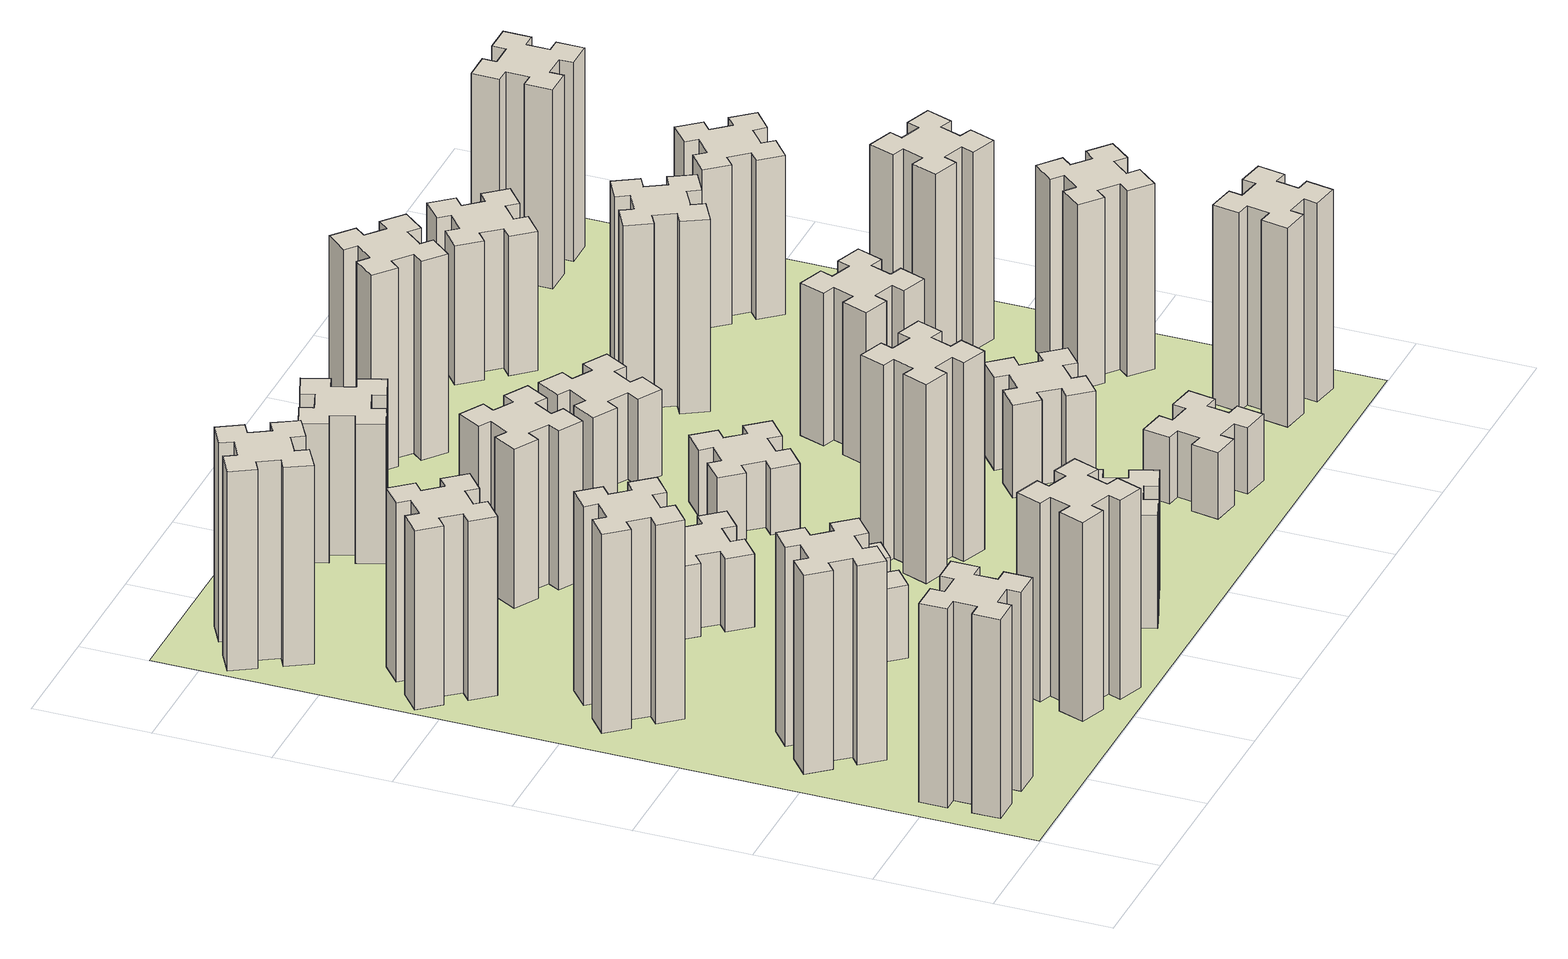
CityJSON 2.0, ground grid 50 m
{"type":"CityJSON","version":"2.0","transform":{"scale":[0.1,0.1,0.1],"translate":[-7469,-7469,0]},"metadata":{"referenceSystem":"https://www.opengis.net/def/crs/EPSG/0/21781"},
"CityObjects":{
"building1":{"type":"Building","attributes":{"class":"1000","function":"1000","usage":"1000","yearOfConstruction":2016,"roofType":"1000","measuredHeight":90,"storeysAboveGround":30,"storeysBelowGround":0},"geometry":[{"type":"Solid","lod":"1","boundaries":[[[[0,1,2,3,4,5,6,7,8,9,10,11,12,13,14,15,16,17,18,19]],[[17,16,20,21]],[[16,15,22,20]],[[15,14,23,22]],[[14,13,24,23]],[[13,12,25,24]],[[12,11,26,25]],[[11,10,27,26]],[[10,9,28,27]],[[9,8,29,28]],[[8,7,30,29]],[[7,6,31,30]],[[6,5,32,31]],[[5,4,33,32]],[[4,3,34,33]],[[3,2,35,34]],[[2,1,36,35]],[[1,0,37,36]],[[0,19,38,37]],[[19,18,39,38]],[[18,17,21,39]],[[24,25,26,27,28,29,30,31,32,33,34,35,36,37,38,39,21,20,22,23]]]]}]},
"building2":{"type":"Building","attributes":{"class":"1000","function":"1000","usage":"1000","yearOfConstruction":2016,"roofType":"1000","measuredHeight":90,"storeysAboveGround":30,"storeysBelowGround":0},"geometry":[{"type":"Solid","lod":"1","boundaries":[[[[40,41,42,43,44,45,46,47,48,49,50,51,52,53,54,55,56,57,58,59]],[[57,56,60,61]],[[56,55,62,60]],[[55,54,63,62]],[[54,53,64,63]],[[53,52,65,64]],[[52,51,66,65]],[[51,50,67,66]],[[50,49,68,67]],[[49,48,69,68]],[[48,47,70,69]],[[47,46,71,70]],[[46,45,72,71]],[[45,44,73,72]],[[44,43,74,73]],[[43,42,75,74]],[[42,41,76,75]],[[41,40,77,76]],[[40,59,78,77]],[[59,58,79,78]],[[58,57,61,79]],[[64,65,66,67,68,69,70,71,72,73,74,75,76,77,78,79,61,60,62,63]]]]}]},
"building3":{"type":"Building","attributes":{"class":"1000","function":"1000","usage":"1000","yearOfConstruction":2016,"roofType":"1000","measuredHeight":90,"storeysAboveGround":30,"storeysBelowGround":0},"geometry":[{"type":"Solid","lod":"1","boundaries":[[[[80,81,82,83,84,85,86,87,88,89,90,91,92,93,94,95,96,97,98,99]],[[97,96,100,101]],[[96,95,102,100]],[[95,94,103,102]],[[94,93,104,103]],[[93,92,105,104]],[[92,91,106,105]],[[91,90,107,106]],[[90,89,108,107]],[[89,88,109,108]],[[88,87,110,109]],[[87,86,111,110]],[[86,85,112,111]],[[85,84,113,112]],[[84,83,114,113]],[[83,82,115,114]],[[82,81,116,115]],[[81,80,117,116]],[[80,99,118,117]],[[99,98,119,118]],[[98,97,101,119]],[[104,105,106,107,108,109,110,111,112,113,114,115,116,117,118,119,101,100,102,103]]]]}]},
"building4":{"type":"Building","attributes":{"class":"1000","function":"1000","usage":"1000","yearOfConstruction":2016,"roofType":"1000","measuredHeight":81,"storeysAboveGround":30,"storeysBelowGround":0},"geometry":[{"type":"Solid","lod":"1","boundaries":[[[[120,121,122,123,124,125,126,127,128,129,130,131,132,133,134,135,136,137,138,139]],[[137,136,140,141]],[[136,135,142,140]],[[135,134,143,142]],[[134,133,144,143]],[[133,132,145,144]],[[132,131,146,145]],[[131,130,147,146]],[[130,129,148,147]],[[129,128,149,148]],[[128,127,150,149]],[[127,126,151,150]],[[126,125,152,151]],[[125,124,153,152]],[[124,123,154,153]],[[123,122,155,154]],[[122,121,156,155]],[[121,120,157,156]],[[120,139,158,157]],[[139,138,159,158]],[[138,137,141,159]],[[144,145,146,147,148,149,150,151,152,153,154,155,156,157,158,159,141,140,142,143]]]]}]},
"building5":{"type":"Building","attributes":{"class":"1000","function":"1000","usage":"1000","yearOfConstruction":2016,"roofType":"1000","measuredHeight":90,"storeysAboveGround":30,"storeysBelowGround":0},"geometry":[{"type":"Solid","lod":"1","boundaries":[[[[160,161,162,163,164,165,166,167,168,169,170,171,172,173,174,175,176,177,178,179]],[[177,176,180,181]],[[176,175,182,180]],[[175,174,183,182]],[[174,173,184,183]],[[173,172,185,184]],[[172,171,186,185]],[[171,170,187,186]],[[170,169,188,187]],[[169,168,189,188]],[[168,167,190,189]],[[167,166,191,190]],[[166,165,192,191]],[[165,164,193,192]],[[164,163,194,193]],[[163,162,195,194]],[[162,161,196,195]],[[161,160,197,196]],[[160,179,198,197]],[[179,178,199,198]],[[178,177,181,199]],[[184,185,186,187,188,189,190,191,192,193,194,195,196,197,198,199,181,180,182,183]]]]}]},
"building6":{"type":"Building","attributes":{"class":"1000","function":"1000","usage":"1000","yearOfConstruction":2016,"roofType":"1000","measuredHeight":90,"storeysAboveGround":30,"storeysBelowGround":0},"geometry":[{"type":"Solid","lod":"1","boundaries":[[[[200,201,202,203,204,205,206,207,208,209,210,211,212,213,214,215,216,217,218,219]],[[217,216,220,221]],[[216,215,222,220]],[[215,214,223,222]],[[214,213,224,223]],[[213,212,225,224]],[[212,211,226,225]],[[211,210,227,226]],[[210,209,228,227]],[[209,208,229,228]],[[208,207,230,229]],[[207,206,231,230]],[[206,205,232,231]],[[205,204,233,232]],[[204,203,234,233]],[[203,202,235,234]],[[202,201,236,235]],[[201,200,237,236]],[[200,219,238,237]],[[219,218,239,238]],[[218,217,221,239]],[[224,225,226,227,228,229,230,231,232,233,234,235,236,237,238,239,221,220,222,223]]]]}]},
"building7":{"type":"Building","attributes":{"class":"1000","function":"1000","usage":"1000","yearOfConstruction":2016,"roofType":"1000","measuredHeight":33,"storeysAboveGround":30,"storeysBelowGround":0},"geometry":[{"type":"Solid","lod":"1","boundaries":[[[[240,241,242,243,244,245,246,247,248,249,250,251,252,253,254,255,256,257,258,259]],[[257,256,260,261]],[[256,255,262,260]],[[255,254,263,262]],[[254,253,264,263]],[[253,252,265,264]],[[252,251,266,265]],[[251,250,267,266]],[[250,249,268,267]],[[249,248,269,268]],[[248,247,270,269]],[[247,246,271,270]],[[246,245,272,271]],[[245,244,273,272]],[[244,243,274,273]],[[243,242,275,274]],[[242,241,276,275]],[[241,240,277,276]],[[240,259,278,277]],[[259,258,279,278]],[[258,257,261,279]],[[264,265,266,267,268,269,270,271,272,273,274,275,276,277,278,279,261,260,262,263]]]]}]},
"building8":{"type":"Building","attributes":{"class":"1000","function":"1000","usage":"1000","yearOfConstruction":2016,"roofType":"1000","measuredHeight":33,"storeysAboveGround":30,"storeysBelowGround":0},"geometry":[{"type":"Solid","lod":"1","boundaries":[[[[280,281,282,283,284,285,286,287,288,289,290,291,292,293,294,295,296,297,298,299]],[[297,296,300,301]],[[296,295,302,300]],[[295,294,303,302]],[[294,293,304,303]],[[293,292,305,304]],[[292,291,306,305]],[[291,290,307,306]],[[290,289,308,307]],[[289,288,309,308]],[[288,287,310,309]],[[287,286,311,310]],[[286,285,312,311]],[[285,284,313,312]],[[284,283,314,313]],[[283,282,315,314]],[[282,281,316,315]],[[281,280,317,316]],[[280,299,318,317]],[[299,298,319,318]],[[298,297,301,319]],[[304,305,306,307,308,309,310,311,312,313,314,315,316,317,318,319,301,300,302,303]]]]}]},
"building9":{"type":"Building","attributes":{"class":"1000","function":"1000","usage":"1000","yearOfConstruction":2016,"roofType":"1000","measuredHeight":51,"storeysAboveGround":30,"storeysBelowGround":0},"geometry":[{"type":"Solid","lod":"1","boundaries":[[[[320,321,322,323,324,325,326,327,328,329,330,331,332,333,334,335,336,337,338,339]],[[337,336,340,341]],[[336,335,342,340]],[[335,334,343,342]],[[334,333,344,343]],[[333,332,345,344]],[[332,331,346,345]],[[331,330,347,346]],[[330,329,348,347]],[[329,328,349,348]],[[328,327,350,349]],[[327,326,351,350]],[[326,325,352,351]],[[325,324,353,352]],[[324,323,354,353]],[[323,322,355,354]],[[322,321,356,355]],[[321,320,357,356]],[[320,339,358,357]],[[339,338,359,358]],[[338,337,341,359]],[[344,345,346,347,348,349,350,351,352,353,354,355,356,357,358,359,341,340,342,343]]]]}]},
"building10":{"type":"Building","attributes":{"class":"1000","function":"1000","usage":"1000","yearOfConstruction":2016,"roofType":"1000","measuredHeight":72,"storeysAboveGround":30,"storeysBelowGround":0},"geometry":[{"type":"Solid","lod":"1","boundaries":[[[[360,361,362,363,364,365,366,367,368,369,370,371,372,373,374,375,376,377,378,379]],[[377,376,380,381]],[[376,375,382,380]],[[375,374,383,382]],[[374,373,384,383]],[[373,372,385,384]],[[372,371,386,385]],[[371,370,387,386]],[[370,369,388,387]],[[369,368,389,388]],[[368,367,390,389]],[[367,366,391,390]],[[366,365,392,391]],[[365,364,393,392]],[[364,363,394,393]],[[363,362,395,394]],[[362,361,396,395]],[[361,360,397,396]],[[360,379,398,397]],[[379,378,399,398]],[[378,377,381,399]],[[384,385,386,387,388,389,390,391,392,393,394,395,396,397,398,399,381,380,382,383]]]]}]},
"building11":{"type":"Building","attributes":{"class":"1000","function":"1000","usage":"1000","yearOfConstruction":2016,"roofType":"1000","measuredHeight":63,"storeysAboveGround":30,"storeysBelowGround":0},"geometry":[{"type":"Solid","lod":"1","boundaries":[[[[400,401,402,403,404,405,406,407,408,409,410,411,412,413,414,415,416,417,418,419]],[[417,416,420,421]],[[416,415,422,420]],[[415,414,423,422]],[[414,413,424,423]],[[413,412,425,424]],[[412,411,426,425]],[[411,410,427,426]],[[410,409,428,427]],[[409,408,429,428]],[[408,407,430,429]],[[407,406,431,430]],[[406,405,432,431]],[[405,404,433,432]],[[404,403,434,433]],[[403,402,435,434]],[[402,401,436,435]],[[401,400,437,436]],[[400,419,438,437]],[[419,418,439,438]],[[418,417,421,439]],[[424,425,426,427,428,429,430,431,432,433,434,435,436,437,438,439,421,420,422,423]]]]}]},
"building12":{"type":"Building","attributes":{"class":"1000","function":"1000","usage":"1000","yearOfConstruction":2016,"roofType":"1000","measuredHeight":90,"storeysAboveGround":30,"storeysBelowGround":0},"geometry":[{"type":"Solid","lod":"1","boundaries":[[[[440,441,442,443,444,445,446,447,448,449,450,451,452,453,454,455,456,457,458,459]],[[457,456,460,461]],[[456,455,462,460]],[[455,454,463,462]],[[454,453,464,463]],[[453,452,465,464]],[[452,451,466,465]],[[451,450,467,466]],[[450,449,468,467]],[[449,448,469,468]],[[448,447,470,469]],[[447,446,471,470]],[[446,445,472,471]],[[445,444,473,472]],[[444,443,474,473]],[[443,442,475,474]],[[442,441,476,475]],[[441,440,477,476]],[[440,459,478,477]],[[459,458,479,478]],[[458,457,461,479]],[[464,465,466,467,468,469,470,471,472,473,474,475,476,477,478,479,461,460,462,463]]]]}]},
"building13":{"type":"Building","attributes":{"class":"1000","function":"1000","usage":"1000","yearOfConstruction":2016,"roofType":"1000","measuredHeight":30,"storeysAboveGround":30,"storeysBelowGround":0},"geometry":[{"type":"Solid","lod":"1","boundaries":[[[[480,481,482,483,484,485,486,487,488,489,490,491,492,493,494,495,496,497,498,499]],[[497,496,500,501]],[[496,495,502,500]],[[495,494,503,502]],[[494,493,504,503]],[[493,492,505,504]],[[492,491,506,505]],[[491,490,507,506]],[[490,489,508,507]],[[489,488,509,508]],[[488,487,510,509]],[[487,486,511,510]],[[486,485,512,511]],[[485,484,513,512]],[[484,483,514,513]],[[483,482,515,514]],[[482,481,516,515]],[[481,480,517,516]],[[480,499,518,517]],[[499,498,519,518]],[[498,497,501,519]],[[504,505,506,507,508,509,510,511,512,513,514,515,516,517,518,519,501,500,502,503]]]]}]},
"building14":{"type":"Building","attributes":{"class":"1000","function":"1000","usage":"1000","yearOfConstruction":2016,"roofType":"1000","measuredHeight":39,"storeysAboveGround":30,"storeysBelowGround":0},"geometry":[{"type":"Solid","lod":"1","boundaries":[[[[520,521,522,523,524,525,526,527,528,529,530,531,532,533,534,535,536,537,538,539]],[[537,536,540,541]],[[536,535,542,540]],[[535,534,543,542]],[[534,533,544,543]],[[533,532,545,544]],[[532,531,546,545]],[[531,530,547,546]],[[530,529,548,547]],[[529,528,549,548]],[[528,527,550,549]],[[527,526,551,550]],[[526,525,552,551]],[[525,524,553,552]],[[524,523,554,553]],[[523,522,555,554]],[[522,521,556,555]],[[521,520,557,556]],[[520,539,558,557]],[[539,538,559,558]],[[538,537,541,559]],[[544,545,546,547,548,549,550,551,552,553,554,555,556,557,558,559,541,540,542,543]]]]}]},
"building15":{"type":"Building","attributes":{"class":"1000","function":"1000","usage":"1000","yearOfConstruction":2016,"roofType":"1000","measuredHeight":30,"storeysAboveGround":30,"storeysBelowGround":0},"geometry":[{"type":"Solid","lod":"1","boundaries":[[[[560,561,562,563,564,565,566,567,568,569,570,571,572,573,574,575,576,577,578,579]],[[577,576,580,581]],[[576,575,582,580]],[[575,574,583,582]],[[574,573,584,583]],[[573,572,585,584]],[[572,571,586,585]],[[571,570,587,586]],[[570,569,588,587]],[[569,568,589,588]],[[568,567,590,589]],[[567,566,591,590]],[[566,565,592,591]],[[565,564,593,592]],[[564,563,594,593]],[[563,562,595,594]],[[562,561,596,595]],[[561,560,597,596]],[[560,579,598,597]],[[579,578,599,598]],[[578,577,581,599]],[[584,585,586,587,588,589,590,591,592,593,594,595,596,597,598,599,581,580,582,583]]]]}]},
"building16":{"type":"Building","attributes":{"class":"1000","function":"1000","usage":"1000","yearOfConstruction":2016,"roofType":"1000","measuredHeight":90,"storeysAboveGround":30,"storeysBelowGround":0},"geometry":[{"type":"Solid","lod":"1","boundaries":[[[[600,601,602,603,604,605,606,607,608,609,610,611,612,613,614,615,616,617,618,619]],[[617,616,620,621]],[[616,615,622,620]],[[615,614,623,622]],[[614,613,624,623]],[[613,612,625,624]],[[612,611,626,625]],[[611,610,627,626]],[[610,609,628,627]],[[609,608,629,628]],[[608,607,630,629]],[[607,606,631,630]],[[606,605,632,631]],[[605,604,633,632]],[[604,603,634,633]],[[603,602,635,634]],[[602,601,636,635]],[[601,600,637,636]],[[600,619,638,637]],[[619,618,639,638]],[[618,617,621,639]],[[624,625,626,627,628,629,630,631,632,633,634,635,636,637,638,639,621,620,622,623]]]]}]},
"building17":{"type":"Building","attributes":{"class":"1000","function":"1000","usage":"1000","yearOfConstruction":2016,"roofType":"1000","measuredHeight":42,"storeysAboveGround":30,"storeysBelowGround":0},"geometry":[{"type":"Solid","lod":"1","boundaries":[[[[640,641,642,643,644,645,646,647,648,649,650,651,652,653,654,655,656,657,658,659]],[[657,656,660,661]],[[656,655,662,660]],[[655,654,663,662]],[[654,653,664,663]],[[653,652,665,664]],[[652,651,666,665]],[[651,650,667,666]],[[650,649,668,667]],[[649,648,669,668]],[[648,647,670,669]],[[647,646,671,670]],[[646,645,672,671]],[[645,644,673,672]],[[644,643,674,673]],[[643,642,675,674]],[[642,641,676,675]],[[641,640,677,676]],[[640,659,678,677]],[[659,658,679,678]],[[658,657,661,679]],[[664,665,666,667,668,669,670,671,672,673,674,675,676,677,678,679,661,660,662,663]]]]}]},
"building18":{"type":"Building","attributes":{"class":"1000","function":"1000","usage":"1000","yearOfConstruction":2016,"roofType":"1000","measuredHeight":69,"storeysAboveGround":30,"storeysBelowGround":0},"geometry":[{"type":"Solid","lod":"1","boundaries":[[[[680,681,682,683,684,685,686,687,688,689,690,691,692,693,694,695,696,697,698,699]],[[697,696,700,701]],[[696,695,702,700]],[[695,694,703,702]],[[694,693,704,703]],[[693,692,705,704]],[[692,691,706,705]],[[691,690,707,706]],[[690,689,708,707]],[[689,688,709,708]],[[688,687,710,709]],[[687,686,711,710]],[[686,685,712,711]],[[685,684,713,712]],[[684,683,714,713]],[[683,682,715,714]],[[682,681,716,715]],[[681,680,717,716]],[[680,699,718,717]],[[699,698,719,718]],[[698,697,701,719]],[[704,705,706,707,708,709,710,711,712,713,714,715,716,717,718,719,701,700,702,703]]]]}]},
"building19":{"type":"Building","attributes":{"class":"1000","function":"1000","usage":"1000","yearOfConstruction":2016,"roofType":"1000","measuredHeight":87,"storeysAboveGround":30,"storeysBelowGround":0},"geometry":[{"type":"Solid","lod":"1","boundaries":[[[[720,721,722,723,724,725,726,727,728,729,730,731,732,733,734,735,736,737,738,739]],[[737,736,740,741]],[[736,735,742,740]],[[735,734,743,742]],[[734,733,744,743]],[[733,732,745,744]],[[732,731,746,745]],[[731,730,747,746]],[[730,729,748,747]],[[729,728,749,748]],[[728,727,750,749]],[[727,726,751,750]],[[726,725,752,751]],[[725,724,753,752]],[[724,723,754,753]],[[723,722,755,754]],[[722,721,756,755]],[[721,720,757,756]],[[720,739,758,757]],[[739,738,759,758]],[[738,737,741,759]],[[744,745,746,747,748,749,750,751,752,753,754,755,756,757,758,759,741,740,742,743]]]]}]},
"building20":{"type":"Building","attributes":{"class":"1000","function":"1000","usage":"1000","yearOfConstruction":2016,"roofType":"1000","measuredHeight":90,"storeysAboveGround":30,"storeysBelowGround":0},"geometry":[{"type":"Solid","lod":"1","boundaries":[[[[760,761,762,763,764,765,766,767,768,769,770,771,772,773,774,775,776,777,778,779]],[[777,776,780,781]],[[776,775,782,780]],[[775,774,783,782]],[[774,773,784,783]],[[773,772,785,784]],[[772,771,786,785]],[[771,770,787,786]],[[770,769,788,787]],[[769,768,789,788]],[[768,767,790,789]],[[767,766,791,790]],[[766,765,792,791]],[[765,764,793,792]],[[764,763,794,793]],[[763,762,795,794]],[[762,761,796,795]],[[761,760,797,796]],[[760,779,798,797]],[[779,778,799,798]],[[778,777,781,799]],[[784,785,786,787,788,789,790,791,792,793,794,795,796,797,798,799,781,780,782,783]]]]}]},
"building21":{"type":"Building","attributes":{"class":"1000","function":"1000","usage":"1000","yearOfConstruction":2016,"roofType":"1000","measuredHeight":63,"storeysAboveGround":30,"storeysBelowGround":0},"geometry":[{"type":"Solid","lod":"1","boundaries":[[[[800,801,802,803,804,805,806,807,808,809,810,811,812,813,814,815,816,817,818,819]],[[817,816,820,821]],[[816,815,822,820]],[[815,814,823,822]],[[814,813,824,823]],[[813,812,825,824]],[[812,811,826,825]],[[811,810,827,826]],[[810,809,828,827]],[[809,808,829,828]],[[808,807,830,829]],[[807,806,831,830]],[[806,805,832,831]],[[805,804,833,832]],[[804,803,834,833]],[[803,802,835,834]],[[802,801,836,835]],[[801,800,837,836]],[[800,819,838,837]],[[819,818,839,838]],[[818,817,821,839]],[[824,825,826,827,828,829,830,831,832,833,834,835,836,837,838,839,821,820,822,823]]]]}]},
"building22":{"type":"Building","attributes":{"class":"1000","function":"1000","usage":"1000","yearOfConstruction":2016,"roofType":"1000","measuredHeight":84,"storeysAboveGround":30,"storeysBelowGround":0},"geometry":[{"type":"Solid","lod":"1","boundaries":[[[[840,841,842,843,844,845,846,847,848,849,850,851,852,853,854,855,856,857,858,859]],[[857,856,860,861]],[[856,855,862,860]],[[855,854,863,862]],[[854,853,864,863]],[[853,852,865,864]],[[852,851,866,865]],[[851,850,867,866]],[[850,849,868,867]],[[849,848,869,868]],[[848,847,870,869]],[[847,846,871,870]],[[846,845,872,871]],[[845,844,873,872]],[[844,843,874,873]],[[843,842,875,874]],[[842,841,876,875]],[[841,840,877,876]],[[840,859,878,877]],[[859,858,879,878]],[[858,857,861,879]],[[864,865,866,867,868,869,870,871,872,873,874,875,876,877,878,879,861,860,862,863]]]]}]},
"building23":{"type":"Building","attributes":{"class":"1000","function":"1000","usage":"1000","yearOfConstruction":2016,"roofType":"1000","measuredHeight":90,"storeysAboveGround":30,"storeysBelowGround":0},"geometry":[{"type":"Solid","lod":"1","boundaries":[[[[880,881,882,883,884,885,886,887,888,889,890,891,892,893,894,895,896,897,898,899]],[[897,896,900,901]],[[896,895,902,900]],[[895,894,903,902]],[[894,893,904,903]],[[893,892,905,904]],[[892,891,906,905]],[[891,890,907,906]],[[890,889,908,907]],[[889,888,909,908]],[[888,887,910,909]],[[887,886,911,910]],[[886,885,912,911]],[[885,884,913,912]],[[884,883,914,913]],[[883,882,915,914]],[[882,881,916,915]],[[881,880,917,916]],[[880,899,918,917]],[[899,898,919,918]],[[898,897,901,919]],[[904,905,906,907,908,909,910,911,912,913,914,915,916,917,918,919,901,900,902,903]]]]}]},
"building24":{"type":"Building","attributes":{"class":"1000","function":"1000","usage":"1000","yearOfConstruction":2016,"roofType":"1000","measuredHeight":72,"storeysAboveGround":30,"storeysBelowGround":0},"geometry":[{"type":"Solid","lod":"1","boundaries":[[[[920,921,922,923,924,925,926,927,928,929,930,931,932,933,934,935,936,937,938,939]],[[937,936,940,941]],[[936,935,942,940]],[[935,934,943,942]],[[934,933,944,943]],[[933,932,945,944]],[[932,931,946,945]],[[931,930,947,946]],[[930,929,948,947]],[[929,928,949,948]],[[928,927,950,949]],[[927,926,951,950]],[[926,925,952,951]],[[925,924,953,952]],[[924,923,954,953]],[[923,922,955,954]],[[922,921,956,955]],[[921,920,957,956]],[[920,939,958,957]],[[939,938,959,958]],[[938,937,941,959]],[[944,945,946,947,948,949,950,951,952,953,954,955,956,957,958,959,941,940,942,943]]]]}]},
"building25":{"type":"Building","attributes":{"class":"1000","function":"1000","usage":"1000","yearOfConstruction":2016,"roofType":"1000","measuredHeight":90,"storeysAboveGround":30,"storeysBelowGround":0},"geometry":[{"type":"Solid","lod":"1","boundaries":[[[[960,961,962,963,964,965,966,967,968,969,970,971,972,973,974,975,976,977,978,979]],[[977,976,980,981]],[[976,975,982,980]],[[975,974,983,982]],[[974,973,984,983]],[[973,972,985,984]],[[972,971,986,985]],[[971,970,987,986]],[[970,969,988,987]],[[969,968,989,988]],[[968,967,990,989]],[[967,966,991,990]],[[966,965,992,991]],[[965,964,993,992]],[[964,963,994,993]],[[963,962,995,994]],[[962,961,996,995]],[[961,960,997,996]],[[960,979,998,997]],[[979,978,999,998]],[[978,977,981,999]],[[984,985,986,987,988,989,990,991,992,993,994,995,996,997,998,999,981,980,982,983]]]]}]},
"landuse1":{"type":"LandUse","attributes":{"name":"plot1","function":"1010"},"geometry":[{"type":"MultiSurface","lod":"1","boundaries":[[[1000,1001,1002,1003]]]}]}
},
"vertices":[
[165,425,0],[165,325,0],[105,325,0],[105,205,0],[225,205,0],[225,265,0],[325,265,0],[325,205,0],[445,205,0],[445,325,0],[385,325,0],[385,425,0],[445,425,0],[445,545,0],[325,545,0],[325,485,0],[225,485,0],[225,545,0],[105,545,0],[105,425,0],[225,485,900],[225,545,900],[325,485,900],[325,545,900],[445,545,900],[445,425,900],[385,425,900],[385,325,900],[445,325,900],[445,205,900],[325,205,900],[325,265,900],[225,265,900],[225,205,900],[105,205,900],[105,325,900],[165,325,900],[165,425,900],[105,425,900],[105,545,900],
[492,1048,0],[427,1124,0],[473,1163,0],[396,1255,0],[304,1178,0],[343,1132,0],[266,1067,0],[228,1113,0],[136,1036,0],[213,944,0],[259,983,0],[323,906,0],[277,868,0],[354,776,0],[446,853,0],[408,899,0],[484,963,0],[523,917,0],[615,994,0],[538,1086,0],[484,963,900],[523,917,900],[408,899,900],[446,853,900],[354,776,900],[277,868,900],[323,906,900],[259,983,900],[213,944,900],[136,1036,900],[228,1113,900],[266,1067,900],[343,1132,900],[304,1178,900],[396,1255,900],[473,1163,900],[427,1124,900],[492,1048,900],[538,1086,900],[615,994,900],
[492,1888,0],[427,1964,0],[473,2003,0],[396,2095,0],[304,2018,0],[343,1972,0],[266,1907,0],[228,1953,0],[136,1876,0],[213,1784,0],[259,1823,0],[323,1746,0],[277,1708,0],[354,1616,0],[446,1693,0],[408,1739,0],[484,1803,0],[523,1757,0],[615,1834,0],[538,1926,0],[484,1803,900],[523,1757,900],[408,1739,900],[446,1693,900],[354,1616,900],[277,1708,900],[323,1746,900],[259,1823,900],[213,1784,900],[136,1876,900],[228,1953,900],[266,1907,900],[343,1972,900],[304,2018,900],[396,2095,900],[473,2003,900],[427,1964,900],[492,1888,900],[538,1926,900],[615,1834,900],
[243,2712,0],[166,2647,0],[128,2693,0],[36,2616,0],[113,2524,0],[159,2563,0],[223,2486,0],[177,2448,0],[254,2356,0],[346,2433,0],[308,2479,0],[384,2543,0],[423,2497,0],[515,2574,0],[438,2666,0],[392,2628,0],[327,2704,0],[373,2743,0],[296,2835,0],[204,2758,0],[327,2704,810],[373,2743,810],[392,2628,810],[438,2666,810],[515,2574,810],[423,2497,810],[384,2543,810],[308,2479,810],[346,2433,810],[254,2356,810],[177,2448,810],[223,2486,810],[159,2563,810],[113,2524,810],[36,2616,810],[128,2693,810],[166,2647,810],[243,2712,810],[204,2758,810],[296,2835,810],
[1029,360,0],[995,266,0],[939,287,0],[897,174,0],[1010,133,0],[1031,189,0],[1125,155,0],[1104,99,0],[1217,57,0],[1258,170,0],[1202,191,0],[1236,285,0],[1292,264,0],[1333,377,0],[1220,418,0],[1200,362,0],[1106,396,0],[1127,452,0],[1014,493,0],[973,380,0],[1106,396,900],[1127,452,900],[1200,362,900],[1220,418,900],[1333,377,900],[1292,264,900],[1236,285,900],[1202,191,900],[1258,170,900],[1217,57,900],[1104,99,900],[1125,155,900],[1031,189,900],[1010,133,900],[897,174,900],[939,287,900],[995,266,900],[1029,360,900],[973,380,900],[1014,493,900],
[155,3324,0],[205,3237,0],[153,3207,0],[213,3103,0],[317,3163,0],[287,3215,0],[374,3265,0],[404,3213,0],[508,3273,0],[448,3377,0],[396,3347,0],[346,3434,0],[398,3464,0],[338,3568,0],[234,3508,0],[264,3456,0],[177,3406,0],[147,3458,0],[43,3398,0],[103,3294,0],[177,3406,900],[147,3458,900],[264,3456,900],[234,3508,900],[338,3568,900],[398,3464,900],[346,3434,900],[396,3347,900],[448,3377,900],[508,3273,900],[404,3213,900],[374,3265,900],[287,3215,900],[317,3163,900],[213,3103,900],[153,3207,900],[205,3237,900],[155,3324,900],[103,3294,900],[43,3398,900],
[1083,1332,0],[1006,1267,0],[968,1313,0],[876,1236,0],[953,1144,0],[999,1183,0],[1063,1106,0],[1017,1068,0],[1094,976,0],[1186,1053,0],[1148,1099,0],[1224,1163,0],[1263,1117,0],[1355,1194,0],[1278,1286,0],[1232,1248,0],[1167,1324,0],[1213,1363,0],[1136,1455,0],[1044,1378,0],[1167,1324,330],[1213,1363,330],[1232,1248,330],[1278,1286,330],[1355,1194,330],[1263,1117,330],[1224,1163,330],[1148,1099,330],[1186,1053,330],[1094,976,330],[1017,1068,330],[1063,1106,330],[999,1183,330],[953,1144,330],[876,1236,330],[968,1313,330],[1006,1267,330],[1083,1332,330],[1044,1378,330],[1136,1455,330],
[1083,1972,0],[1006,1907,0],[968,1953,0],[876,1876,0],[953,1784,0],[999,1823,0],[1063,1746,0],[1017,1708,0],[1094,1616,0],[1186,1693,0],[1148,1739,0],[1224,1803,0],[1263,1757,0],[1355,1834,0],[1278,1926,0],[1232,1888,0],[1167,1964,0],[1213,2003,0],[1136,2095,0],[1044,2018,0],[1167,1964,330],[1213,2003,330],[1232,1888,330],[1278,1926,330],[1355,1834,330],[1263,1757,330],[1224,1803,330],[1148,1739,330],[1186,1693,330],[1094,1616,330],[1017,1708,330],[1063,1746,330],[999,1823,330],[953,1784,330],[876,1876,330],[968,1953,330],[1006,1907,330],[1083,1972,330],[1044,2018,330],[1136,2095,330],
[1765,496,0],[1671,462,0],[1650,518,0],[1537,477,0],[1579,364,0],[1635,385,0],[1669,291,0],[1613,270,0],[1654,157,0],[1767,199,0],[1746,255,0],[1840,289,0],[1860,233,0],[1973,274,0],[1932,387,0],[1876,366,0],[1842,460,0],[1898,480,0],[1857,593,0],[1744,552,0],[1842,460,510],[1898,480,510],[1876,366,510],[1932,387,510],[1973,274,510],[1860,233,510],[1840,289,510],[1746,255,510],[1767,199,510],[1654,157,510],[1613,270,510],[1669,291,510],[1635,385,510],[1579,364,510],[1537,477,510],[1650,518,510],[1671,462,510],[1765,496,510],[1744,552,510],[1857,593,510],
[1214,2666,0],[1127,2716,0],[1157,2768,0],[1053,2828,0],[993,2724,0],[1045,2694,0],[995,2607,0],[943,2637,0],[883,2533,0],[987,2473,0],[1017,2525,0],[1104,2475,0],[1074,2423,0],[1178,2363,0],[1238,2467,0],[1186,2497,0],[1236,2584,0],[1288,2554,0],[1348,2658,0],[1244,2718,0],[1236,2584,720],[1288,2554,720],[1186,2497,720],[1238,2467,720],[1178,2363,720],[1074,2423,720],[1104,2475,720],[1017,2525,720],[987,2473,720],[883,2533,720],[943,2637,720],[995,2607,720],[1045,2694,720],[993,2724,720],[1053,2828,720],[1157,2768,720],[1127,2716,720],[1214,2666,720],[1244,2718,720],[1348,2658,720],
[1125,3456,0],[1031,3422,0],[1010,3478,0],[897,3437,0],[939,3324,0],[995,3345,0],[1029,3251,0],[973,3230,0],[1014,3117,0],[1127,3159,0],[1106,3215,0],[1200,3249,0],[1220,3193,0],[1333,3234,0],[1292,3347,0],[1236,3326,0],[1202,3420,0],[1258,3440,0],[1217,3553,0],[1104,3512,0],[1202,3420,630],[1258,3440,630],[1236,3326,630],[1292,3347,630],[1333,3234,630],[1220,3193,630],[1200,3249,630],[1106,3215,630],[1127,3159,630],[1014,3117,630],[973,3230,630],[1029,3251,630],[995,3345,630],[939,3324,630],[897,3437,630],[1010,3478,630],[1031,3422,630],[1125,3456,630],[1104,3512,630],[1217,3553,630],
[1769,1300,0],[1735,1206,0],[1679,1227,0],[1637,1114,0],[1750,1073,0],[1771,1129,0],[1865,1095,0],[1844,1039,0],[1957,997,0],[1998,1110,0],[1942,1131,0],[1976,1225,0],[2032,1204,0],[2073,1317,0],[1960,1358,0],[1940,1302,0],[1846,1336,0],[1867,1392,0],[1754,1433,0],[1713,1320,0],[1846,1336,900],[1867,1392,900],[1940,1302,900],[1960,1358,900],[2073,1317,900],[2032,1204,900],[1976,1225,900],[1942,1131,900],[1998,1110,900],[1957,997,900],[1844,1039,900],[1865,1095,900],[1771,1129,900],[1750,1073,900],[1637,1114,900],[1679,1227,900],[1735,1206,900],[1769,1300,900],[1713,1320,900],[1754,1433,900],
[1972,1988,0],[1907,2064,0],[1953,2103,0],[1876,2195,0],[1784,2118,0],[1823,2072,0],[1746,2007,0],[1708,2053,0],[1616,1976,0],[1693,1884,0],[1739,1923,0],[1803,1846,0],[1757,1808,0],[1834,1716,0],[1926,1793,0],[1888,1839,0],[1964,1903,0],[2003,1857,0],[2095,1934,0],[2018,2026,0],[1964,1903,300],[2003,1857,300],[1888,1839,300],[1926,1793,300],[1834,1716,300],[1757,1808,300],[1803,1846,300],[1739,1923,300],[1693,1884,300],[1616,1976,300],[1708,2053,300],[1746,2007,300],[1823,2072,300],[1784,2118,300],[1876,2195,300],[1953,2103,300],[1907,2064,300],[1972,1988,300],[2018,2026,300],[2095,1934,300],
[2026,2497,0],[2076,2584,0],[2128,2554,0],[2188,2658,0],[2084,2718,0],[2054,2666,0],[1967,2716,0],[1997,2768,0],[1893,2828,0],[1833,2724,0],[1885,2694,0],[1835,2607,0],[1783,2637,0],[1723,2533,0],[1827,2473,0],[1857,2525,0],[1944,2475,0],[1914,2423,0],[2018,2363,0],[2078,2467,0],[1944,2475,390],[1914,2423,390],[1857,2525,390],[1827,2473,390],[1723,2533,390],[1783,2637,390],[1835,2607,390],[1885,2694,390],[1833,2724,390],[1893,2828,390],[1997,2768,390],[1967,2716,390],[2054,2666,390],[2084,2718,390],[2188,2658,390],[2128,2554,390],[2076,2584,390],[2026,2497,390],[2078,2467,390],[2018,2363,390],
[2596,444,0],[2578,345,0],[2519,356,0],[2498,237,0],[2617,217,0],[2627,276,0],[2725,258,0],[2715,199,0],[2833,178,0],[2854,297,0],[2795,307,0],[2812,405,0],[2871,395,0],[2892,513,0],[2774,534,0],[2764,475,0],[2665,492,0],[2676,551,0],[2557,572,0],[2537,454,0],[2665,492,300],[2676,551,300],[2764,475,300],[2774,534,300],[2892,513,300],[2871,395,300],[2812,405,300],[2795,307,300],[2854,297,300],[2833,178,300],[2715,199,300],[2725,258,300],[2627,276,300],[2617,217,300],[2498,237,300],[2519,356,300],[2578,345,300],[2596,444,300],[2537,454,300],[2557,572,300],
[1746,3383,0],[1823,3319,0],[1784,3273,0],[1876,3196,0],[1953,3288,0],[1907,3326,0],[1972,3403,0],[2018,3364,0],[2095,3456,0],[2003,3533,0],[1964,3487,0],[1888,3552,0],[1926,3598,0],[1834,3675,0],[1757,3583,0],[1803,3544,0],[1739,3468,0],[1693,3506,0],[1616,3414,0],[1708,3337,0],[1739,3468,900],[1693,3506,900],[1803,3544,900],[1757,3583,900],[1834,3675,900],[1926,3598,900],[1888,3552,900],[1964,3487,900],[2003,3533,900],[2095,3456,900],[2018,3364,900],[1972,3403,900],[1907,3326,900],[1953,3288,900],[1876,3196,900],[1784,3273,900],[1823,3319,900],[1746,3383,900],[1708,3337,900],[1616,3414,900],
[2563,1132,0],[2486,1067,0],[2448,1113,0],[2356,1036,0],[2433,944,0],[2479,983,0],[2543,906,0],[2497,868,0],[2574,776,0],[2666,853,0],[2628,899,0],[2704,963,0],[2743,917,0],[2835,994,0],[2758,1086,0],[2712,1048,0],[2647,1124,0],[2693,1163,0],[2616,1255,0],[2524,1178,0],[2647,1124,420],[2693,1163,420],[2712,1048,420],[2758,1086,420],[2835,994,420],[2743,917,420],[2704,963,420],[2628,899,420],[2666,853,420],[2574,776,420],[2497,868,420],[2543,906,420],[2479,983,420],[2433,944,420],[2356,1036,420],[2448,1113,420],[2486,1067,420],[2563,1132,420],[2524,1178,420],[2616,1255,420],
[2682,1671,0],[2716,1765,0],[2772,1744,0],[2813,1857,0],[2700,1898,0],[2680,1842,0],[2586,1876,0],[2607,1932,0],[2494,1973,0],[2453,1860,0],[2509,1840,0],[2475,1746,0],[2419,1767,0],[2377,1654,0],[2490,1613,0],[2511,1669,0],[2605,1635,0],[2584,1579,0],[2697,1537,0],[2738,1650,0],[2605,1635,690],[2584,1579,690],[2511,1669,690],[2490,1613,690],[2377,1654,690],[2419,1767,690],[2475,1746,690],[2509,1840,690],[2453,1860,690],[2494,1973,690],[2607,1932,690],[2586,1876,690],[2680,1842,690],[2700,1898,690],[2813,1857,690],[2772,1744,690],[2716,1765,690],[2682,1671,690],[2738,1650,690],[2697,1537,690],
[2607,2475,0],[2694,2525,0],[2724,2473,0],[2828,2533,0],[2768,2637,0],[2716,2607,0],[2666,2694,0],[2718,2724,0],[2658,2828,0],[2554,2768,0],[2584,2716,0],[2497,2666,0],[2467,2718,0],[2363,2658,0],[2423,2554,0],[2475,2584,0],[2525,2497,0],[2473,2467,0],[2533,2363,0],[2637,2423,0],[2525,2497,870],[2473,2467,870],[2475,2584,870],[2423,2554,870],[2363,2658,870],[2467,2718,870],[2497,2666,870],[2584,2716,870],[2554,2768,870],[2658,2828,870],[2718,2724,870],[2666,2694,870],[2716,2607,870],[2768,2637,870],[2828,2533,870],[2724,2473,870],[2694,2525,870],[2607,2475,870],[2637,2423,870],[2533,2363,870],
[3504,475,0],[3405,492,0],[3416,551,0],[3297,572,0],[3277,454,0],[3336,444,0],[3318,345,0],[3259,356,0],[3238,237,0],[3357,217,0],[3367,276,0],[3465,258,0],[3455,199,0],[3573,178,0],[3594,297,0],[3535,307,0],[3552,405,0],[3611,395,0],[3632,513,0],[3514,534,0],[3552,405,900],[3611,395,900],[3535,307,900],[3594,297,900],[3573,178,900],[3455,199,900],[3465,258,900],[3367,276,900],[3357,217,900],[3238,237,900],[3259,356,900],[3318,345,900],[3336,444,900],[3277,454,900],[3297,572,900],[3416,551,900],[3405,492,900],[3504,475,900],[3514,534,900],[3632,513,900],
[2712,3368,0],[2647,3444,0],[2693,3483,0],[2616,3575,0],[2524,3498,0],[2563,3452,0],[2486,3387,0],[2448,3433,0],[2356,3356,0],[2433,3264,0],[2479,3303,0],[2543,3226,0],[2497,3188,0],[2574,3096,0],[2666,3173,0],[2628,3219,0],[2704,3283,0],[2743,3237,0],[2835,3314,0],[2758,3406,0],[2704,3283,630],[2743,3237,630],[2628,3219,630],[2666,3173,630],[2574,3096,630],[2497,3188,630],[2543,3226,630],[2479,3303,630],[2433,3264,630],[2356,3356,630],[2448,3433,630],[2486,3387,630],[2563,3452,630],[2524,3498,630],[2616,3575,630],[2693,3483,630],[2647,3444,630],[2712,3368,630],[2758,3406,630],[2835,3314,630],
[3487,1006,0],[3552,1083,0],[3598,1044,0],[3675,1136,0],[3583,1213,0],[3544,1167,0],[3468,1232,0],[3506,1278,0],[3414,1355,0],[3337,1263,0],[3383,1224,0],[3319,1148,0],[3273,1186,0],[3196,1094,0],[3288,1017,0],[3326,1063,0],[3403,999,0],[3364,953,0],[3456,876,0],[3533,968,0],[3403,999,840],[3364,953,840],[3326,1063,840],[3288,1017,840],[3196,1094,840],[3273,1186,840],[3319,1148,840],[3383,1224,840],[3337,1263,840],[3414,1355,840],[3506,1278,840],[3468,1232,840],[3544,1167,840],[3583,1213,840],[3675,1136,840],[3598,1044,840],[3552,1083,840],[3487,1006,840],[3533,968,840],[3456,876,840],
[3420,1842,0],[3326,1876,0],[3347,1932,0],[3234,1973,0],[3193,1860,0],[3249,1840,0],[3215,1746,0],[3159,1767,0],[3117,1654,0],[3230,1613,0],[3251,1669,0],[3345,1635,0],[3324,1579,0],[3437,1537,0],[3478,1650,0],[3422,1671,0],[3456,1765,0],[3512,1744,0],[3553,1857,0],[3440,1898,0],[3456,1765,900],[3512,1744,900],[3422,1671,900],[3478,1650,900],[3437,1537,900],[3324,1579,900],[3345,1635,900],[3251,1669,900],[3230,1613,900],[3117,1654,900],[3159,1767,900],[3215,1746,900],[3249,1840,900],[3193,1860,900],[3234,1973,900],[3347,1932,900],[3326,1876,900],[3420,1842,900],[3440,1898,900],[3553,1857,900],
[3219,2563,0],[3283,2486,0],[3237,2448,0],[3314,2356,0],[3406,2433,0],[3368,2479,0],[3444,2543,0],[3483,2497,0],[3575,2574,0],[3498,2666,0],[3452,2628,0],[3387,2704,0],[3433,2743,0],[3356,2835,0],[3264,2758,0],[3303,2712,0],[3226,2647,0],[3188,2693,0],[3096,2616,0],[3173,2524,0],[3226,2647,720],[3188,2693,720],[3303,2712,720],[3264,2758,720],[3356,2835,720],[3433,2743,720],[3387,2704,720],[3452,2628,720],[3498,2666,720],[3575,2574,720],[3483,2497,720],[3444,2543,720],[3368,2479,720],[3406,2433,720],[3314,2356,720],[3237,2448,720],[3283,2486,720],[3219,2563,720],[3173,2524,720],[3096,2616,720],
[3285,3325,0],[3385,3325,0],[3385,3265,0],[3505,3265,0],[3505,3385,0],[3445,3385,0],[3445,3485,0],[3505,3485,0],[3505,3605,0],[3385,3605,0],[3385,3545,0],[3285,3545,0],[3285,3605,0],[3165,3605,0],[3165,3485,0],[3225,3485,0],[3225,3385,0],[3165,3385,0],[3165,3265,0],[3285,3265,0],[3225,3385,900],[3165,3385,900],[3225,3485,900],[3165,3485,900],[3165,3605,900],[3285,3605,900],[3285,3545,900],[3385,3545,900],[3385,3605,900],[3505,3605,900],[3505,3485,900],[3445,3485,900],[3445,3385,900],[3505,3385,900],[3505,3265,900],[3385,3265,900],[3385,3325,900],[3285,3325,900],[3285,3265,900],[3165,3265,900],
[5,3705,0],[3705,3705,0],[3705,5,0],[5,5,0]
]}
